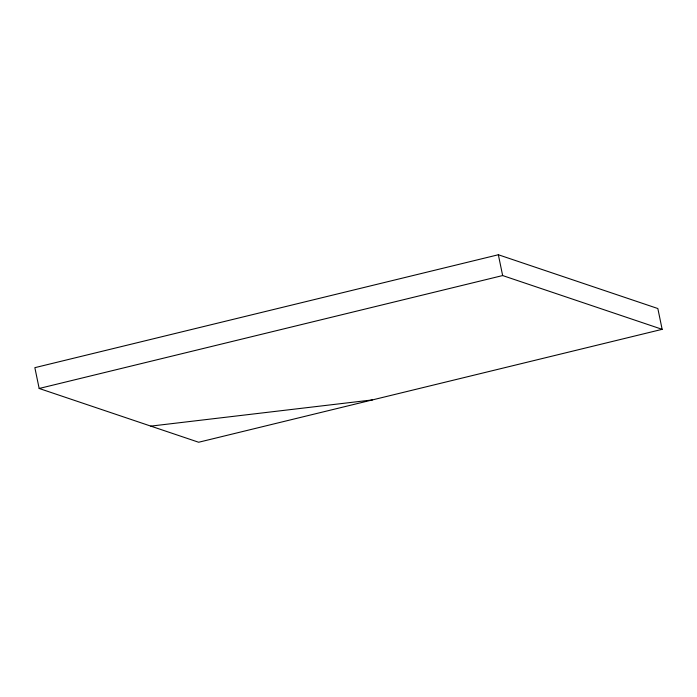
<?xml version="1.0" encoding="UTF-8"?>
<svg xmlns="http://www.w3.org/2000/svg" width="697" height="697" viewBox="0 0 697 697"><rect width="100%" height="100%" fill="white"/><g stroke="black" fill="none" stroke-linecap="round" stroke-linejoin="round"><path stroke-width="1.05" d="M498.346 254.753L34.85 367.667L39.163 388.473L198.654 442.247L662.15 329.332L657.837 308.527L498.346 254.753L502.65 275.559L662.15 329.332M39.163 388.473L502.65 275.559M150.805 426.12L372.468 399.904"/></g></svg>
